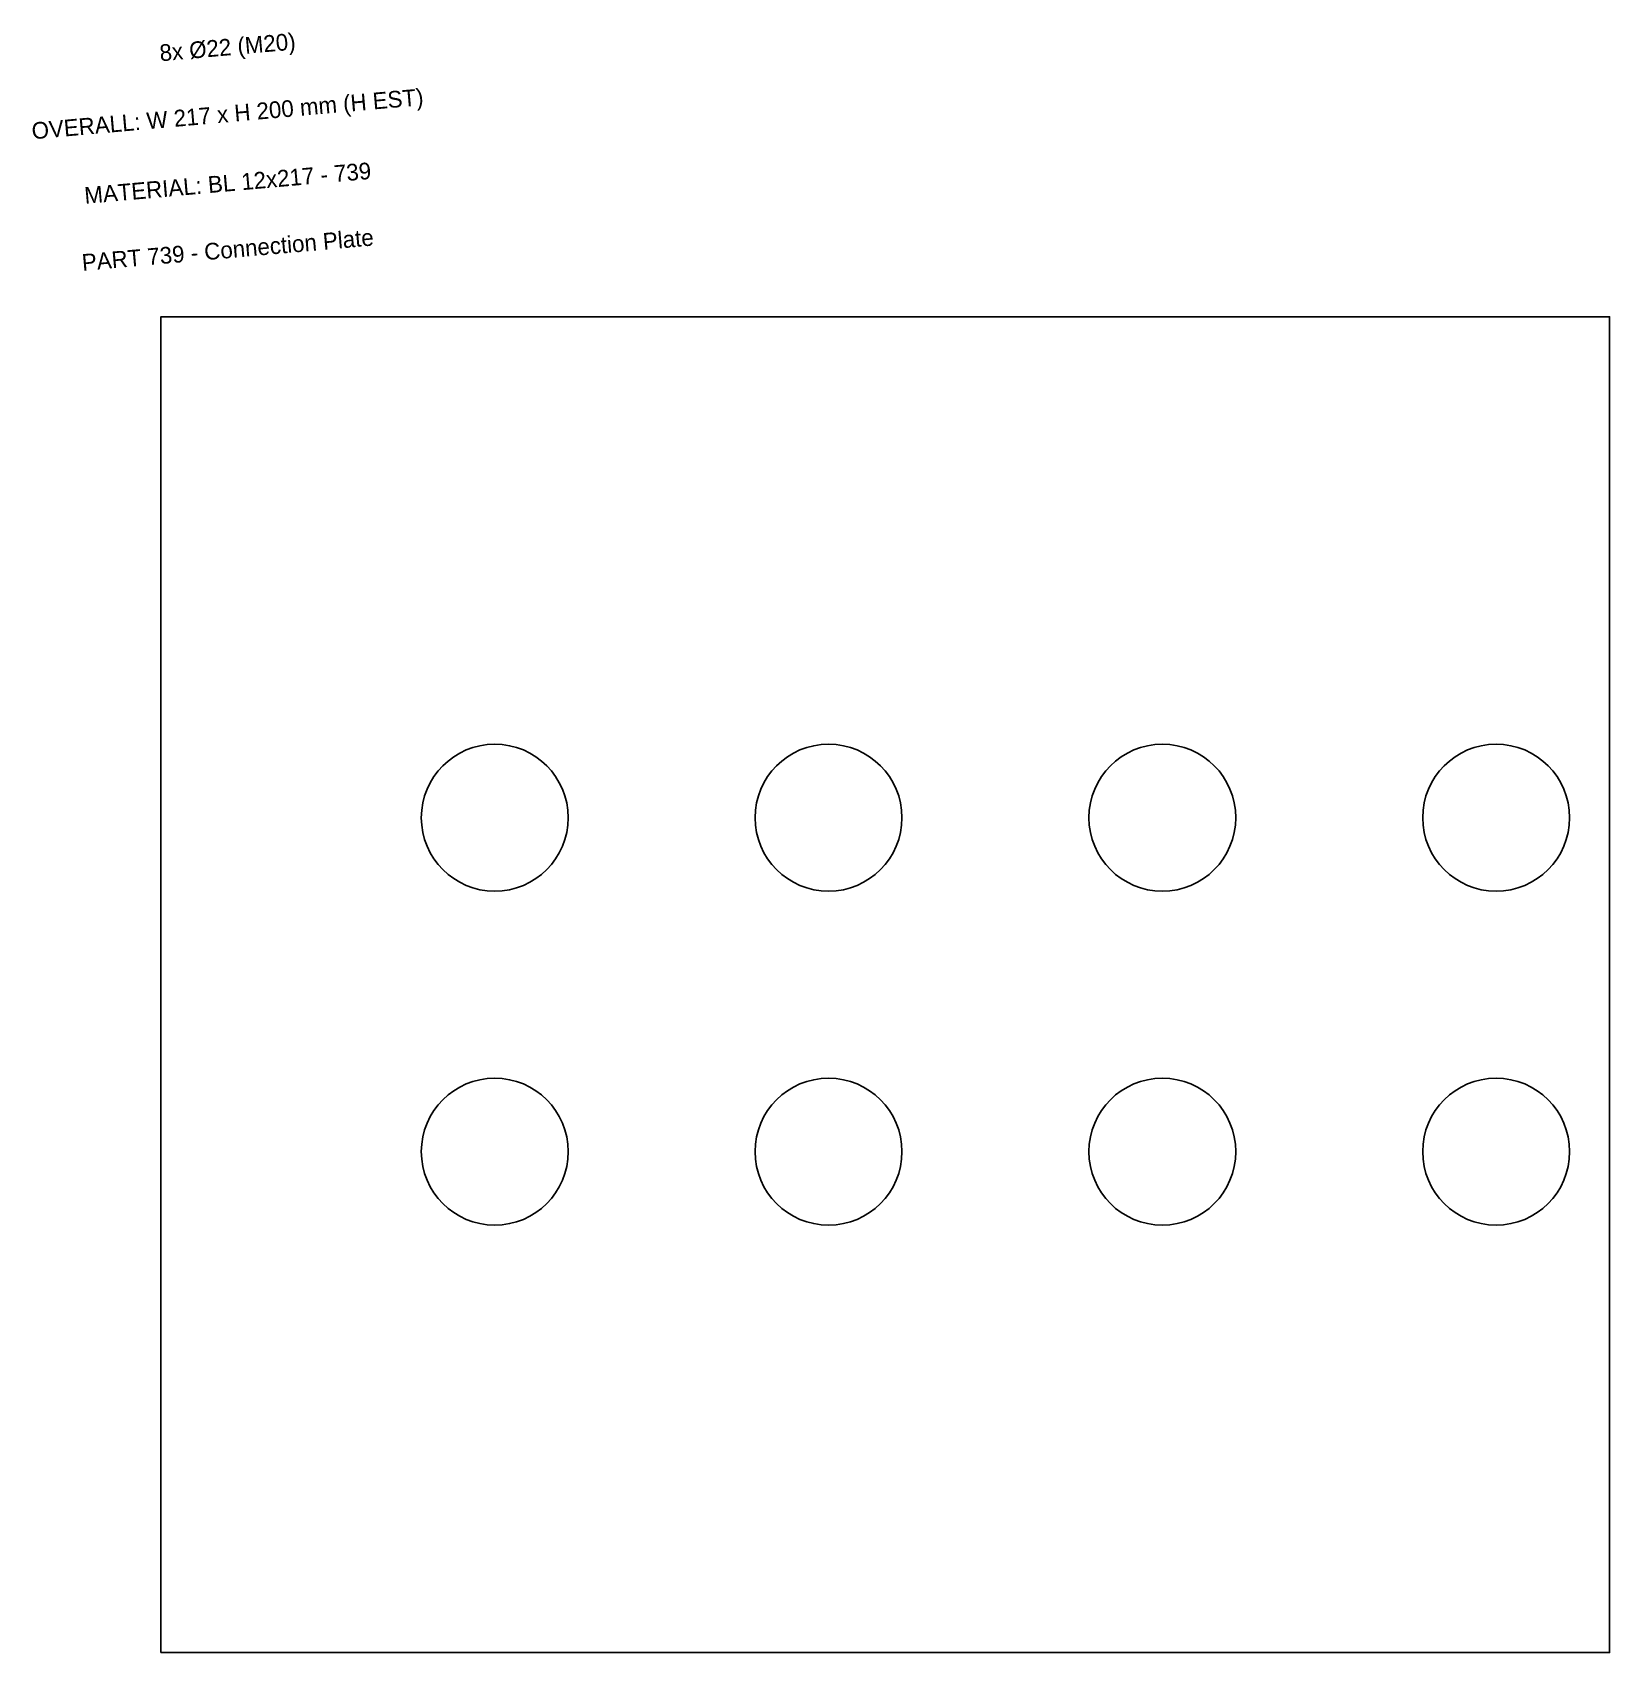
# Model space of a CAD drawing. Header units: millimetres. Extents: x -19 to 217, y 0 to 243.
import ezdxf

# ---------------------------------------------------------------- set-up
doc = ezdxf.new("R2010")
doc.units = ezdxf.units.MM
doc.layers.add('ANNOTATION', color=7, linetype='Continuous')
doc.layers.add('GEOMETRY', color=1, linetype='Continuous')

msp = doc.modelspace()

# ---------------------------------------------------------------- linework, layer by layer
at = {"layer": 'GEOMETRY'}
msp.add_lwpolyline([(0, 0), (217, 0), (217, 200), (0, 200), (0, 0)], dxfattribs=at)
for centre in [(50, 125), (100, 125), (150, 125), (200, 125), (50, 75), (100, 75), (150, 75), (200, 75)]:
    msp.add_circle(centre, 11, dxfattribs=at)

# ---------------------------------------------------------------- texts
at = {"layer": 'ANNOTATION', "char_height": 2.5, "attachment_point": 5, "rotation": 5}
for s, insert in [('8x Ø22 (M20)', (10, 240)), ('OVERALL: W 217 x H 200 mm (H EST)', (10, 230)), ('MATERIAL: BL 12x217 - 739', (10, 220)), ('PART 739 - Connection Plate', (10, 210))]:
    msp.add_mtext(s, dxfattribs=dict(at, insert=insert))

doc.saveas('drawing.dxf')
